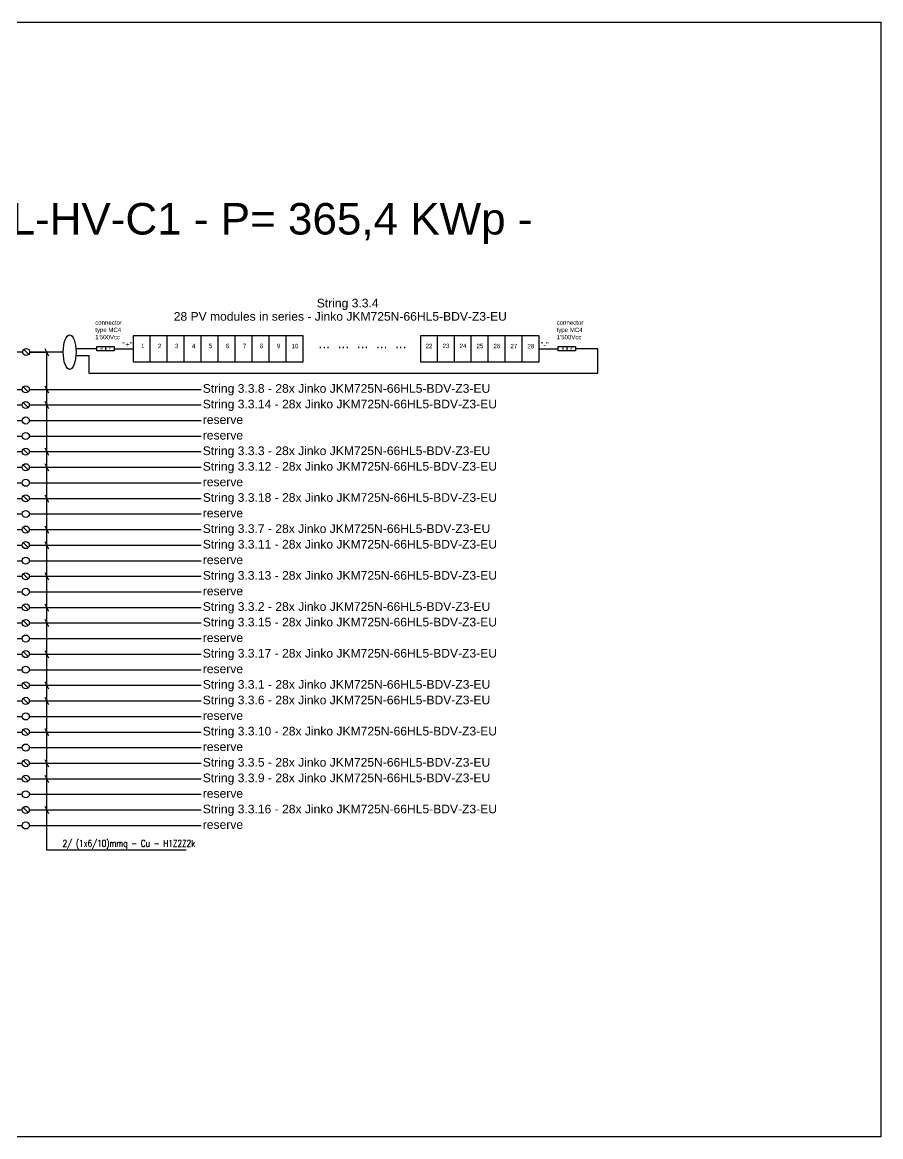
# Model space of a CAD drawing. Header units: millimetres. Extents: x 14856 to 141494, y 133975 to 167686.
# Drawn here: x 49565 to 55562, y 133975 to 141762 of the extents above; entities that cross this region are included whole.
import ezdxf

# ---------------------------------------------------------------- set-up
doc = ezdxf.new("R2010")
doc.units = ezdxf.units.MM
doc.linetypes.add('TRATTEGGIATA', pattern=[19.05, 12.7, -6.35])
doc.layers.add('-Testi', color=1, linetype='Continuous')
doc.layers.add('TRATTEGGIATA', color=40, linetype='TRATTEGGIATA')
doc.styles.add('SIMPLEX', font='SIMPLEX', dxfattribs={"width": 0.8})
doc.styles.get("Standard").update_dxf_attribs({"font": 'arial.ttf'})

msp = doc.modelspace()

# ---------------------------------------------------------------- linework, layer by layer
for points in [[(50340.1, 139572.3), (50340.1, 139389.9), (51525.8, 139389.9), (51525.8, 139571.8), (50340.1, 139571.8)], [(50458.7, 139389.9), (50458.7, 139571.8)], [(50577.2, 139389.7), (50577.2, 139571.5)], [(50695.8, 139389.4), (50695.8, 139571.2)], [(50814.4, 139389.9), (50814.4, 139571.8)], [(50933, 139389.7), (50933, 139571.5)], [(51051.5, 139389.4), (51051.5, 139571.2)], [(51170.1, 139389.9), (51170.1, 139571.8)], [(51288.7, 139389.7), (51288.7, 139571.5)], [(51407.3, 139389.4), (51407.3, 139571.2)], [(52345.8, 139572.3), (52345.8, 139389.9), (53175.9, 139389.9), (53175.9, 139571.8), (52345.8, 139571.8)], [(52464.4, 139389.9), (52464.4, 139571.8)], [(52583, 139389.7), (52583, 139571.5)], [(52701.6, 139389.4), (52701.6, 139571.2)], [(52820.2, 139389.9), (52820.2, 139571.8)], [(52938.7, 139389.7), (52938.7, 139571.5)], [(52938.7, 139389.7), (52938.7, 139571.5)], [(53057.3, 139389.4), (53057.3, 139571.2)], [(53057.3, 139389.4), (53057.3, 139571.2)], [(53175.9, 139389.9), (53175.9, 139571.8)], [(49609.5, 139440.5), (49574.8, 139475.3)], [(49721.1, 139483.4), (49746.6, 139432.4)], [(49721.1, 139483.4), (49746.6, 139432.4)], [(50146.6, 139496.4), (50146.6, 139465.8)], [(50207.2, 139481.1), (50340.1, 139481.1)], [(53176.4, 139481.1), (53309.3, 139481.1)], [(53369.9, 139496.4), (53369.9, 139465.8)], [(49613.8, 139457.9), (49733.8, 139457.9), (49733.8, 135978.4)], [(49606.6, 139179.9), (49571.9, 139214.6)], [(49721.1, 139222.8), (49746.6, 139171.7)], [(49606.6, 139071), (49571.9, 139105.8)], [(49721.1, 139113.9), (49746.6, 139062.9)], [(49606.6, 138744.5), (49571.9, 138779.3)], [(49721.1, 138787.4), (49746.6, 138736.4)], [(49606.6, 138635.7), (49571.9, 138670.5)], [(49721.1, 138678.6), (49746.6, 138627.6)], [(49721.1, 138460.9), (49746.6, 138409.9)], [(49606.6, 138418), (49571.9, 138452.8)], [(49606.6, 138200.3), (49571.9, 138235.1)], [(49721.1, 138243.2), (49746.6, 138192.2)], [(49606.6, 138091.5), (49571.9, 138126.3)], [(49721.1, 138134.4), (49746.6, 138083.4)], [(49721.1, 137916.7), (49746.6, 137865.7)], [(49606.6, 137873.8), (49571.9, 137908.6)], [(49606.6, 137656.1), (49571.9, 137690.9)], [(49721.1, 137699), (49746.6, 137648)], [(49606.6, 137547.3), (49571.9, 137582.1)], [(49721.1, 137590.2), (49746.6, 137539.2)], [(49721.1, 137372.5), (49746.6, 137321.5)], [(49606.6, 137329.6), (49571.9, 137364.4)], [(49606.6, 137111.9), (49571.9, 137146.7)], [(49721.1, 137154.8), (49746.6, 137103.8)], [(49606.6, 137003.1), (49571.9, 137037.9)], [(49721.1, 137046), (49746.6, 136995)], [(49721.1, 136828.3), (49746.6, 136777.3)], [(49606.6, 136785.4), (49571.9, 136820.2)], [(49606.6, 136567.7), (49571.9, 136602.5)], [(49721.1, 136610.6), (49746.6, 136559.6)], [(49606.6, 136458.9), (49571.9, 136493.7)], [(49721.1, 136501.8), (49746.6, 136450.8)], [(49721.1, 136284.1), (49746.6, 136233.1)], [(49606.6, 136241.2), (49571.9, 136276)], [(49733.8, 135978.4), (50708.8, 135978.4)]]:
    msp.add_lwpolyline(points)
at = {"color": 40}
for points in [[(49940.2, 139482.9), (50085.2, 139482.9)], [(49940.2, 139432.9), (50028.7, 139432.9), (50028.7, 139310.8), (53585.6, 139310.8), (53585.5, 139481.1), (53430.5, 139481.1)], [(49567.6, 139457.9), (49115.2, 139457.9)], [(49850.5, 139457.9), (49616.7, 139457.9)]]:
    msp.add_lwpolyline(points, dxfattribs=at)
for points in [[(50085.9, 139496.4), (50207.2, 139496.4), (50207.2, 139465.8), (50085.9, 139465.8)], [(53309.3, 139496.4), (53430.5, 139496.4), (53430.5, 139465.8), (53309.3, 139465.8)]]:
    msp.add_lwpolyline(points, close=True)
at = {"color": 40, "linetype": 'Continuous'}
for points in [[(49115.2, 139197.3), (49564.6, 139197.3)], [(49613.8, 139197.3), (50814.3, 139197.3)], [(49115.2, 139088.4), (49564.6, 139088.4)], [(49613.8, 139088.4), (50814.3, 139088.4)], [(49115.2, 138761.9), (49564.6, 138761.9)], [(49613.8, 138761.9), (50814.3, 138761.9)], [(49115.2, 138653.1), (49564.6, 138653.1)], [(49613.8, 138653.1), (50814.3, 138653.1)], [(49115.2, 138435.4), (49564.6, 138435.4)], [(49613.8, 138435.4), (50814.3, 138435.4)], [(49115.2, 138217.7), (49564.6, 138217.7)], [(49613.8, 138217.7), (50814.3, 138217.7)], [(49115.2, 138108.9), (49564.6, 138108.9)], [(49613.8, 138108.9), (50814.3, 138108.9)], [(49115.2, 137891.2), (49564.6, 137891.2)], [(49613.8, 137891.2), (50814.3, 137891.2)], [(49115.2, 137673.5), (49564.6, 137673.5)], [(49613.8, 137673.5), (50814.3, 137673.5)], [(49115.2, 137347), (49564.6, 137347)], [(49613.8, 137347), (50814.3, 137347)]]:
    msp.add_lwpolyline(points, dxfattribs=at)
at = {"color": 8, "linetype": 'Continuous'}
for points in [[(49115.2, 138979.6), (49564.6, 138979.6)], [(49613.8, 138979.6), (50814.3, 138979.6)], [(49115.2, 138870.7), (49564.6, 138870.7)], [(49613.8, 138870.7), (50814.3, 138870.7)], [(49115.2, 138544.2), (49564.6, 138544.2)], [(49613.8, 138544.2), (50814.3, 138544.2)], [(49115.2, 138326.5), (49564.6, 138326.5)], [(49613.8, 138326.5), (50814.3, 138326.5)], [(49115.2, 138000), (49564.6, 138000)], [(49613.8, 138000), (50814.3, 138000)], [(49115.2, 137782.4), (49564.6, 137782.4)], [(49613.8, 137782.4), (50814.3, 137782.4)], [(49115.2, 137455.8), (49564.6, 137455.8)], [(49613.8, 137455.8), (50814.3, 137455.8)], [(49115.2, 137238.2), (49564.6, 137238.2)], [(49613.8, 137238.2), (50814.3, 137238.2)], [(49115.2, 136911.6), (49564.6, 136911.6)], [(49613.8, 136911.6), (50814.3, 136911.6)], [(49115.2, 136694), (49564.6, 136694)], [(49613.8, 136694), (50814.3, 136694)], [(49115.2, 136367.4), (49564.6, 136367.4)], [(49613.8, 136367.4), (50814.3, 136367.4)], [(49115.2, 136149.8), (49564.6, 136149.8)], [(49613.8, 136149.8), (50814.3, 136149.8)]]:
    msp.add_lwpolyline(points, dxfattribs=at)
at = {"color": 7}
for centre in [(49592.1, 139457.9), (49589.2, 139197.3), (49589.2, 139088.4), (49589.2, 138761.9), (49589.2, 138653.1), (49589.2, 138435.4), (49589.2, 138217.7), (49589.2, 138108.9), (49589.2, 137891.2), (49589.2, 137673.5), (49589.2, 137564.7), (49589.2, 137347), (49589.2, 137129.3), (49589.2, 137020.5), (49589.2, 136802.8), (49589.2, 136585.1), (49589.2, 136476.3), (49589.2, 136258.6)]:
    msp.add_circle(centre, 24.6, dxfattribs=at)
at = {"color": 8}
for centre in [(49589.2, 138979.6), (49589.2, 138870.7), (49589.2, 138544.2), (49589.2, 138326.5), (49589.2, 138000), (49589.2, 137782.4), (49589.2, 137455.8), (49589.2, 137238.2), (49589.2, 136911.6), (49589.2, 136694), (49589.2, 136367.4), (49589.2, 136149.8)]:
    msp.add_circle(centre, 24.6, dxfattribs=at)
msp.add_ellipse((49895.4, 139457.9), major_axis=(0, -121.1), ratio=0.370747)
at = {"layer": 'Defpoints', "color": 1}
msp.add_lwpolyline([(43500.1, 141762.2), (55561.6, 141762.2), (55561.6, 133974.8), (43500.1, 133974.8)], close=True, dxfattribs=at)
at = {"layer": 'TRATTEGGIATA', "color": 40, "linetype": 'Continuous', "ltscale": 0.5}
for points in [[(49115.2, 137564.7), (49564.6, 137564.7)], [(49613.8, 137564.7), (50814.3, 137564.7)], [(49115.2, 137129.3), (49564.6, 137129.3)], [(49613.8, 137129.3), (50814.3, 137129.3)], [(49115.2, 137020.5), (49564.6, 137020.5)], [(49613.8, 137020.5), (50814.3, 137020.5)], [(49115.2, 136802.8), (49564.6, 136802.8)], [(49613.8, 136802.8), (50814.3, 136802.8)], [(49115.2, 136585.1), (49564.6, 136585.1)], [(49613.8, 136585.1), (50814.3, 136585.1)], [(49115.2, 136476.3), (49564.6, 136476.3)], [(49613.8, 136476.3), (50814.3, 136476.3)], [(49115.2, 136258.6), (49564.6, 136258.6)], [(49613.8, 136258.6), (50814.3, 136258.6)]]:
    msp.add_lwpolyline(points, dxfattribs=at)

# ---------------------------------------------------------------- texts
at = {"layer": '-Testi', "color": 7, "insert": (50309, 136017), "char_height": 46.621, "width": 1811.153, "attachment_point": 5, "style": 'SIMPLEX'}
msp.add_mtext('2/ (1x6/10)mmq - Cu - H1Z2Z2k', dxfattribs=at)
at = {"attachment_point": 1}
for s, insert, char_height, width in [('INVERTER 3.3 - TBEA TS330KTL-HV-C1 - P= 365,4 KWp - P= 330 KWac @40°C', (44957.1, 140499.2), 220, 8459.921), ('28 PV modules in series - Jinko JKM725N-66HL5-BDV-Z3-EU', (50622.6, 139737.3), 60.443, 2681.977), ("connector type MC4\\P1'500Vcc", (50074.3, 139678.6), 30.344, 266.347), ("connector type MC4\\P1'500Vcc", (53297.6, 139678.6), 30.344, 266.347), ('\\pxql;{\\fArial|b1|i0|c0|p34;M}', (50111.4, 139488.1), 13.785, 16.703), ('\\pxql;{\\fArial|b1|i0|c0|p34;F}', (50172, 139488.1), 13.785, 16.703), ("''+''", (50263.4, 139529.1), 38.08, 72.401), ('1 ', (50393.9, 139515.9), 30.84, 30.845), ('2 ', (50512.5, 139515.9), 30.84, 30.845), ('3 ', (50631.1, 139515.9), 30.84, 30.845), ('4 ', (50749.7, 139515.3), 30.84, 30.845), ('5 ', (50868.2, 139515.9), 30.84, 30.845), ('6 ', (50986.8, 139515.9), 30.84, 30.845), ('7 ', (51105.4, 139515.3), 30.84, 30.845), ('8 ', (51224, 139515.9), 30.84, 30.845), ('9 ', (51342.5, 139515.6), 30.84, 30.845), ('10 ', (51445.9, 139515.3), 30.84, 30.845), ('...  ...  ...  ...  ... ', (51634.2, 139552.9), 68.894, 747.028), ('22 ', (52381.9, 139515.6), 30.84, 30.845), ('23 ', (52500.5, 139515.9), 30.84, 30.845), ('24 ', (52619.1, 139515.9), 30.84, 30.845), ('25 ', (52737.6, 139515.6), 30.84, 30.845), ('26 ', (52856.2, 139515.3), 30.84, 30.845), ('27', (52974.8, 139515.1), 30.84, 30.845), ('28 ', (53093.4, 139514.8), 30.84, 30.845), ("''-''", (53184.7, 139529.1), 38.08, 72.401), ('\\pxql;{\\fArial|b1|i0|c0|p34;M}', (53334.7, 139488.1), 13.785, 16.703), ('\\pxql;{\\fArial|b1|i0|c0|p34;F}', (53395.3, 139488.1), 13.785, 16.703)]:
    msp.add_mtext(s, dxfattribs=dict(at, insert=insert, char_height=char_height, width=width))
at = {"color": 7, "char_height": 60.44, "width": 4500, "attachment_point": 1}
for s, insert in [('String 3.3.4', (51622, 139830.1)), ('String 3.3.8 - 28x Jinko JKM725N-66HL5-BDV-Z3-EU', (50825.6, 139233.6)), ('String 3.3.14 - 28x Jinko JKM725N-66HL5-BDV-Z3-EU', (50825.6, 139124.7)), ('String 3.3.3 - 28x Jinko JKM725N-66HL5-BDV-Z3-EU', (50825.6, 138798.2)), ('String 3.3.12 - 28x Jinko JKM725N-66HL5-BDV-Z3-EU', (50825.6, 138689.4)), ('String 3.3.18 - 28x Jinko JKM725N-66HL5-BDV-Z3-EU', (50825.6, 138471.7)), ('String 3.3.7 - 28x Jinko JKM725N-66HL5-BDV-Z3-EU', (50825.6, 138254)), ('String 3.3.11 - 28x Jinko JKM725N-66HL5-BDV-Z3-EU', (50825.6, 138145.2)), ('String 3.3.13 - 28x Jinko JKM725N-66HL5-BDV-Z3-EU', (50825.6, 137927.5)), ('String 3.3.2 - 28x Jinko JKM725N-66HL5-BDV-Z3-EU', (50825.6, 137709.8)), ('String 3.3.15 - 28x Jinko JKM725N-66HL5-BDV-Z3-EU', (50825.6, 137601)), ('String 3.3.17 - 28x Jinko JKM725N-66HL5-BDV-Z3-EU', (50825.6, 137383.3)), ('String 3.3.1 - 28x Jinko JKM725N-66HL5-BDV-Z3-EU', (50825.6, 137165.6)), ('String 3.3.6 - 28x Jinko JKM725N-66HL5-BDV-Z3-EU', (50825.6, 137056.8)), ('String 3.3.10 - 28x Jinko JKM725N-66HL5-BDV-Z3-EU', (50825.6, 136839.1)), ('String 3.3.5 - 28x Jinko JKM725N-66HL5-BDV-Z3-EU', (50825.6, 136621.4)), ('String 3.3.9 - 28x Jinko JKM725N-66HL5-BDV-Z3-EU', (50825.6, 136512.6)), ('String 3.3.16 - 28x Jinko JKM725N-66HL5-BDV-Z3-EU', (50825.6, 136294.9))]:
    msp.add_mtext(s, dxfattribs=dict(at, insert=insert))
at = {"color": 8, "char_height": 60.44, "width": 4500, "attachment_point": 1}
for insert in [(50825.6, 139015.9), (50825.6, 138907), (50825.6, 138580.5), (50825.6, 138362.8), (50825.6, 138036.3), (50825.6, 137818.6), (50825.6, 137492.1), (50825.6, 137274.4), (50825.6, 136947.9), (50825.6, 136730.2), (50825.6, 136403.7), (50825.6, 136186.1)]:
    msp.add_mtext('reserve', dxfattribs=dict(at, insert=insert))

doc.saveas('drawing.dxf')
